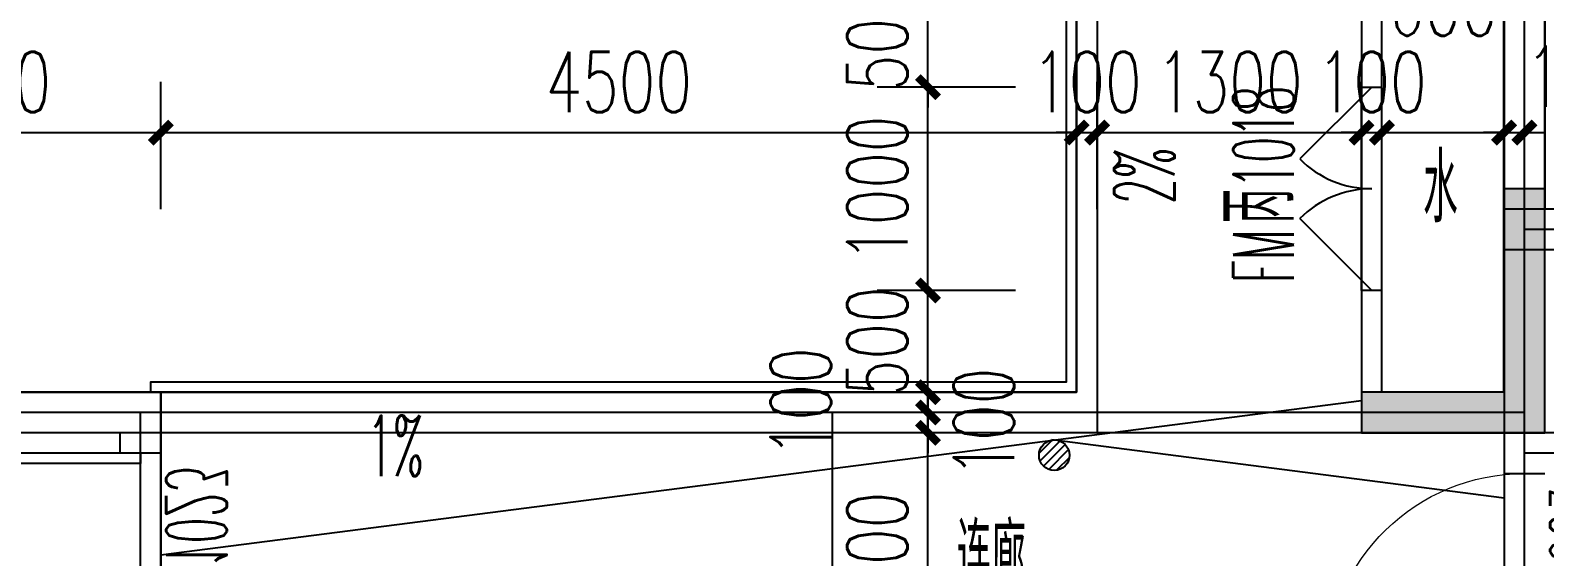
# Model space of a CAD drawing. Extents: x -129588 to 17450, y 1144 to 109436.
# Drawn here: x -10655 to -3214, y 23889 to 26478 of the extents above; entities that cross this region are included whole.
import ezdxf

# ---------------------------------------------------------------- set-up
doc = ezdxf.new("R2010")
doc.units = 0
doc.header["$LTSCALE"] = 1000
doc.header["$MEASUREMENT"] = 0
doc.layers.add('A-area(算全面积)', color=21, linetype='Continuous', plot=False)
doc.layers.add('A-area(算半面积)', color=23, linetype='Continuous', plot=False)
for name, color, linetype in [('A-洞口', 105, 'Continuous'), ('A-第三道尺寸线', 105, 'Continuous'), ('A-线脚看线', 9, 'Continuous'), ('AE-FLOR', 151, 'Continuous'), ('DIM_SYMB', 3, 'Continuous'), ('DOOR_FIRE', 4, 'Continuous'), ('DOOR_FIRE_TEXT', 7, 'Continuous'), ('DOTE', 16, 'Continuous'), ('NL', 5, 'Continuous'), ('PUB_HATCH', 8, 'Continuous'), ('PUB_TEXT', 7, 'Continuous'), ('WALL', 2, 'Continuous'), ('WINDOW', 4, 'Continuous'), ('WINDOW_TEXT', 7, 'Continuous'), ('ys', 154, 'Continuous'), ('剪力墙', 6, 'Continuous')]:
    doc.layers.add(name, color=color, linetype=linetype)
doc.styles.add('_TCH_DIM', font='SIMPLEX.shx', dxfattribs={"width": 0.7, "bigfont": 'GBCBIG.shx'})
doc.styles.add('_TCH_DIM_T3', font='SIMPLEX.shx', dxfattribs={"width": 0.705882, "bigfont": 'GBCBIG.shx'})
doc.styles.add('_TCH_WINDOW', font='SIMPLEX.shx', dxfattribs={"width": 0.7, "height": 3.5, "bigfont": 'GBCBIG.shx'})
doc.styles.get("Standard").update_dxf_attribs({"font": 'gbenor.shx', "width": 0.7, "bigfont": 'gbcbig.shx'})
doc.dimstyles.new('_TCH_ARCH&&100', dxfattribs={"dimtxt": 297.5, "dimasz": 100, "dimexe": 250, "dimexo": 300, "dimgap": 100, "dimtad": 1, "dimdec": 0, "dimzin": 0, "dimdsep": 46, "dimtxsty": '_TCH_DIM_T3', "dimblk": 'ARCHTICK', "dimcen": 0.09, "dimclrt": 7, "dimazin": 2, "dimtfac": 1, "dimtdec": 0, "dimtix": 1, "dimtmove": 2, "dimatfit": 3, "dimfxl": 0, "dimtolj": 1, "dimtzin": 0, "dimarcsym": 0})

# ---------------------------------------------------------------- blocks, each defined once
blk = doc.blocks.new('jgjlq030328')
at = {"layer": 'PUB_HATCH'}
blk.add_hatch(color=256, dxfattribs=at).paths.add_polyline_path([(-250435, 16811.9), (-249535, 16811.9), (-249535, 18011.9), (-249735, 18011.9), (-249735, 17011.9), (-250435, 17011.9)])
at = {"layer": '剪力墙'}
blk.add_lwpolyline([(-250435, 16811.9), (-249535, 16811.9), (-249535, 18011.9), (-249735, 18011.9), (-249735, 17011.9), (-250435, 17011.9)], close=True, dxfattribs=at)
blk = doc.blocks.new('zhouxianssceng0329')
at = {"layer": 'DOTE'}
for p, q in [((-3313.7, 132089.9), (-3313.7, 148798.2)), ((5501.3, 144298.2), (-3313.7, 144298.2)), ((-3313.7, 143398.2), (-44988.6, 143398.2)), ((-10113.7, 132089.9), (-10113.7, 143398.2)), ((-6713.7, 132089.9), (-6713.7, 143398.2)), ((5501.3, 143298.2), (-44988.6, 143298.2)), ((5501.3, 143198.2), (-3313.7, 143198.2))]:
    blk.add_line(p, q, dxfattribs=at)
blk = doc.blocks.new('$DorLib2D$00000001')
for p, q in [((0.45, 0.975), (0.5, 0.975)), ((0.45, 0), (0.45, 0.975)), ((0.5, 0), (0.5, 0.975)), ((0.5, 0), (0.45, 0))]:
    blk.add_line(p, q)
at = {"lineweight": 13}
blk.add_arc((0.475, 0), 0.975, 91.46928, 180, dxfattribs=at)
blk = doc.blocks.new('a3huxing0323')
at = {"layer": 'WALL'}
for p, q in [((5007.6, 169534.8), (5007.6, 169234.8)), ((5007.6, 169534.8), (6707.6, 169534.8)), ((5207.6, 169234.8), (5207.6, 169334.8)), ((5207.6, 169334.8), (6607.6, 169334.8)), ((5007.6, 169234.8), (5207.6, 169234.8))]:
    blk.add_line(p, q, dxfattribs=at)
at = {"layer": 'WINDOW'}
blk.add_line((5007.6, 169234.8), (5007.6, 168234.8), dxfattribs=at)
ref = blk.add_blockref('$DorLib2D$00000001', (5107.6, 168734.8), dxfattribs=dict(at, xscale=-1000, yscale=1000, zscale=-1000, rotation=270))
ref.add_attrib('A', 'FDM1023', (4981.4, 168269.3), dxfattribs={"layer": 'WINDOW_TEXT', "height": 297.5, "rotation": 90, "style": '_TCH_WINDOW', "width": 0.494118})
blk = doc.blocks.new('a5huxing0323')
at = {"layer": 'WALL'}
for p, q in [((87362, 170434.8), (87362, 169134.8)), ((88862, 170434.8), (87362, 170434.8)), ((87362, 169134.8), (87562, 169134.8))]:
    blk.add_line(p, q, dxfattribs=at)
at = {"layer": 'WINDOW'}
blk.add_line((87362, 169134.8), (87362, 168134.8), dxfattribs=at)
ref = blk.add_blockref('$DorLib2D$00000001', (87462, 168634.8), dxfattribs=dict(at, xscale=1000, yscale=-1000, zscale=1000, rotation=270))
ref.add_attrib('A', 'FDM1023', (87885.8, 168169.3), dxfattribs={"layer": 'WINDOW_TEXT', "height": 297.5, "rotation": 90, "style": '_TCH_WINDOW', "width": 0.494118})
blk = doc.blocks.new('a6huxing 0323')
at = {"layer": 'WALL'}
for p, q in [((6065.5, 176411.7), (6065.5, 173311.7)), ((6265.5, 176411.7), (6265.5, 173511.7)), ((10265.5, 173511.7), (6265.5, 173511.7)), ((10465.5, 173311.7), (6065.5, 173311.7))]:
    blk.add_line(p, q, dxfattribs=at)
blk = doc.blocks.new('$DorLib2D$00000116')
at = {"color": 0}
for p, q in [((-0.5, 0), (-0.1464, 0.3536)), ((0.5, 0), (0.1464, 0.3536))]:
    blk.add_line(p, q, dxfattribs=at)
for centre, start, end in [((-0.5, 0), 0, 45), ((0.5, 0), 135, 180)]:
    blk.add_arc(centre, 0.5, start, end, dxfattribs=at)
blk = doc.blocks.new('qiangruodianshuiyou')
at = {"layer": 'A-洞口'}
for points in [[(-5430.3, 173334.8), (-5430.3, 173034.8), (-6030.3, 173034.8), (-6030.3, 173334.8)], [(-5430.3, 172934.8), (-5680.3, 172934.8), (-5680.3, 172684.8), (-5430.3, 172684.8)]]:
    blk.add_lwpolyline(points, close=True, dxfattribs=at)
for points in [[(-6030.3, 173034.8), (-5968.3, 173279.3), (-5430.3, 173334.8)], [(-5680.3, 172684.8), (-5625.9, 172882.1), (-5430.3, 172934.8)]]:
    blk.add_lwpolyline(points, dxfattribs=at)
at = {"layer": 'DOOR_FIRE'}
for p, q in [((-6130.3, 171734.8), (-6130.3, 173234.8)), ((-6030.3, 171734.8), (-6030.3, 173234.8)), ((-6130.3, 170034.8), (-6130.3, 171034.8)), ((-6030.3, 170034.8), (-6030.3, 171034.8))]:
    blk.add_line(p, q, dxfattribs=at)
at = {"layer": 'WALL'}
for p, q in [((-5230.3, 173534.8), (-6130.3, 173534.8)), ((-6130.3, 173534.8), (-6130.3, 173234.8)), ((-5230.3, 171634.8), (-5230.3, 173534.8)), ((-5430.3, 173334.8), (-6030.3, 173334.8)), ((-6030.3, 173234.8), (-6030.3, 173334.8)), ((-5430.3, 171634.8), (-5430.3, 173334.8)), ((-6130.3, 173234.8), (-6030.3, 173234.8)), ((-6030.3, 171734.8), (-6130.3, 171734.8)), ((-6130.3, 171734.8), (-6130.3, 171634.8)), ((-6030.3, 171634.8), (-6030.3, 171734.8)), ((-6130.3, 171634.8), (-6130.3, 171034.8)), ((-5430.3, 171634.8), (-6030.3, 171634.8)), ((-5230.3, 169334.8), (-5230.3, 171634.8)), ((-5430.3, 171534.8), (-6030.3, 171534.8)), ((-6030.3, 171034.8), (-6030.3, 171534.8)), ((-5430.3, 169534.8), (-5430.3, 171534.8)), ((-6130.3, 171034.8), (-6030.3, 171034.8)), ((-6030.3, 170034.8), (-6130.3, 170034.8)), ((-6130.3, 170034.8), (-6130.3, 169334.8)), ((-6030.3, 169534.8), (-6030.3, 170034.8)), ((-5430.3, 169534.8), (-6030.3, 169534.8)), ((-5230.3, 169334.8), (-6130.3, 169334.8))]:
    blk.add_line(p, q, dxfattribs=at)
at = {"layer": 'DOOR_FIRE', "zscale": 100}
for p, xscale, yscale, rotation in [((-6080.3, 172484.8), 1500, 1500, 90), ((-6080.3, 170534.8), 1000, 1000, 90.00000000000004)]:
    blk.add_blockref('$DorLib2D$00000116', p, dxfattribs=dict(at, xscale=xscale, yscale=yscale, rotation=rotation))
at = {"layer": 'DOOR_FIRE_TEXT', "style": '_TCH_WINDOW'}
for s, height, width, p in [('1518', 297.5, 0.494118, (-6463.1, 172486.8)), ('丙', 337.6, 0.7, (-6463.1, 172314.8)), ('FM', 297.5, 0.494118, (-6463.1, 172020.8)), ('1018', 297.5, 0.494118, (-6463.1, 170536.8)), ('丙', 337.6, 0.7, (-6463.1, 170364.8)), ('FM', 297.5, 0.494118, (-6463.1, 170070.8))]:
    blk.add_text(s, height=height, rotation=90, dxfattribs=dict(at, width=width)).set_placement(p)
at = {"layer": 'PUB_TEXT', "width": 0.7}
for s, height, p in [('强电井', 337.59, (-5997.8, 172324.6)), ('水', 337.6, (-5827.7, 170370.1))]:
    blk.add_text(s, height=height, dxfattribs=at).set_placement(p)
blk = doc.blocks.new('ssxianjiao0329')
at = {"layer": 'A-线脚看线'}
blk.add_lwpolyline([(-10063.7, 143498.2), (-10063.7, 143548.2), (-5563.7, 143548.2), (-5563.7, 147248.2), (-17613.7, 147248.2)], dxfattribs=at)
blk = doc.blocks.new('hhhhxintongqutong0329')
at = {"layer": 'A-area(算全面积)'}
blk.add_lwpolyline([(-17613.7, 20582.6), (-17613.7, 13682.6), (-16213.7, 13682.6), (-16213.5, 16982.6), (-15613.7, 16982.6), (-15613.7, 16782.6), (-5513.7, 16782.6), (-5513.7, 20582.6)], close=True, dxfattribs=at)
at = {"layer": 'AE-FLOR'}
for points in [[(-17613.7, 20682.6), (-5413.7, 20682.6), (-5413.7, 16582.6), (-10013.7, 16582.6)], [(-17613.7, 20582.6), (-5513.7, 20582.6), (-5513.7, 16782.6), (-10013.7, 16782.6)]]:
    blk.add_lwpolyline(points, dxfattribs=at)
at = {"layer": 'PUB_TEXT', "width": 0.7}
blk.add_text('连廊', height=337.59, dxfattribs=at).set_placement((-6103.1, 15798.2))
blk = doc.blocks.new('_LV13')
at = {"color": 0}
for p, q in [((-0.071, 0.495), (-0.495, 0.071)), ((0.183, 0.465), (-0.465, -0.183)), ((0.354, 0.354), (-0.354, -0.354)), ((0.465, 0.183), (-0.183, -0.465)), ((0.495, -0.071), (0.071, -0.495))]:
    blk.add_line(p, q, dxfattribs=at)
blk.add_circle((0, 0), 0.5)
blk = doc.blocks.new('_ArchTick')
at = {"color": 0, "linetype": 'ByBlock', "const_width": 0.4}
blk.add_lwpolyline([(-0.5, -0.5), (0.5, 0.5)], dxfattribs=at)
blk = doc.blocks.new('*D336')
at = {"layer": 'A-第三道尺寸线', "color": 0, "lineweight": -2, "transparency": 16777216}
for p, q in [((-5813.7, 24498.2), (-6494.4, 24498.2)), ((-6244.4, 23198.2), (-6244.4, 24498.2)), ((-5813.7, 23198.2), (-6494.4, 23198.2))]:
    blk.add_line(p, q, dxfattribs=at)
at = {"layer": 'Defpoints', "color": 0, "transparency": 16777216}
for p in [(-6244.4, 24498.2), (-5513.7, 24498.2), (-5513.7, 23198.2)]:
    blk.add_point(p, dxfattribs=at)
at = {"layer": 'A-第三道尺寸线', "color": 0, "lineweight": -2, "transparency": 16777216, "xscale": 100, "yscale": 100, "zscale": 100}
for p, rotation in [((-6244.4, 24498.2), 90), ((-6244.4, 23198.2), 270)]:
    blk.add_blockref('_ArchTick', p, dxfattribs=dict(at, rotation=rotation))
at = {"layer": 'A-第三道尺寸线', "color": 7, "transparency": 16777216, "insert": (-6493.1, 23848.2), "char_height": 297.5, "attachment_point": 5, "rotation": 90, "style": '_TCH_DIM_T3'}
blk.add_mtext('\\A1;1300', dxfattribs=at)
blk = doc.blocks.new('*D337')
at = {"layer": 'A-第三道尺寸线', "color": 0, "lineweight": -2, "transparency": 16777216}
for p, q in [((-6244.4, 24598.2), (-6244.4, 24698.2)), ((-5813.7, 24598.2), (-6494.4, 24598.2)), ((-6244.4, 24498.2), (-6244.4, 24598.2)), ((-5813.7, 24498.2), (-6494.4, 24498.2)), ((-6244.4, 24498.2), (-6244.4, 24398.2))]:
    blk.add_line(p, q, dxfattribs=at)
at = {"layer": 'Defpoints', "color": 0, "transparency": 16777216}
for p in [(-6244.4, 24598.2), (-5513.7, 24598.2), (-5513.7, 24498.2)]:
    blk.add_point(p, dxfattribs=at)
at = {"layer": 'A-第三道尺寸线', "color": 0, "lineweight": -2, "transparency": 16777216, "xscale": 100, "yscale": 100, "zscale": 100}
for p, rotation in [((-6244.4, 24598.2), 270), ((-6244.4, 24498.2), 90)]:
    blk.add_blockref('_ArchTick', p, dxfattribs=dict(at, rotation=rotation))
at = {"layer": 'A-第三道尺寸线', "color": 7, "transparency": 16777216, "insert": (-5969.4, 24548.2), "char_height": 297.5, "attachment_point": 5, "rotation": 90, "style": '_TCH_DIM_T3'}
blk.add_mtext('\\A1;100', dxfattribs=at)
blk = doc.blocks.new('*D338')
at = {"layer": 'A-第三道尺寸线', "color": 0, "lineweight": -2, "transparency": 16777216}
for p, q in [((-6244.4, 24698.2), (-6244.4, 24798.2)), ((-5813.7, 24698.2), (-6494.4, 24698.2)), ((-6244.4, 24598.2), (-6244.4, 24698.2)), ((-5813.7, 24598.2), (-6494.4, 24598.2)), ((-6244.4, 24598.2), (-6244.4, 24498.2))]:
    blk.add_line(p, q, dxfattribs=at)
at = {"layer": 'Defpoints', "color": 0, "transparency": 16777216}
for p in [(-6244.4, 24698.2), (-5513.7, 24698.2), (-5513.7, 24598.2)]:
    blk.add_point(p, dxfattribs=at)
at = {"layer": 'A-第三道尺寸线', "color": 0, "lineweight": -2, "transparency": 16777216, "xscale": 100, "yscale": 100, "zscale": 100}
for p, rotation in [((-6244.4, 24698.2), 270), ((-6244.4, 24598.2), 90)]:
    blk.add_blockref('_ArchTick', p, dxfattribs=dict(at, rotation=rotation))
at = {"layer": 'A-第三道尺寸线', "color": 7, "transparency": 16777216, "insert": (-6869.4, 24648.2), "char_height": 297.5, "attachment_point": 5, "rotation": 90, "style": '_TCH_DIM_T3'}
blk.add_mtext('\\A1;100', dxfattribs=at)
blk = doc.blocks.new('*D339')
at = {"layer": 'A-第三道尺寸线', "color": 0, "lineweight": -2, "transparency": 16777216}
for p, q in [((-6244.4, 25198.2), (-6244.4, 25298.2)), ((-5813.7, 25198.2), (-6494.4, 25198.2)), ((-6244.4, 24698.2), (-6244.4, 25198.2)), ((-5813.7, 24698.2), (-6494.4, 24698.2)), ((-6244.4, 24698.2), (-6244.4, 24598.2))]:
    blk.add_line(p, q, dxfattribs=at)
at = {"layer": 'Defpoints', "color": 0, "transparency": 16777216}
for p in [(-6244.4, 25198.2), (-5513.7, 25198.2), (-5513.7, 24698.2)]:
    blk.add_point(p, dxfattribs=at)
at = {"layer": 'A-第三道尺寸线', "color": 0, "lineweight": -2, "transparency": 16777216, "xscale": 100, "yscale": 100, "zscale": 100}
for p, rotation in [((-6244.4, 25198.2), 270), ((-6244.4, 24698.2), 90)]:
    blk.add_blockref('_ArchTick', p, dxfattribs=dict(at, rotation=rotation))
at = {"layer": 'A-第三道尺寸线', "color": 7, "transparency": 16777216, "insert": (-6493.1, 24948.2), "char_height": 297.5, "attachment_point": 5, "rotation": 90, "style": '_TCH_DIM_T3'}
blk.add_mtext('\\A1;500', dxfattribs=at)
blk = doc.blocks.new('*D340')
at = {"layer": 'A-第三道尺寸线', "color": 0, "lineweight": -2, "transparency": 16777216}
for p, q in [((-5813.7, 26198.2), (-6494.4, 26198.2)), ((-6244.4, 25198.2), (-6244.4, 26198.2)), ((-5813.7, 25198.2), (-6494.4, 25198.2))]:
    blk.add_line(p, q, dxfattribs=at)
at = {"layer": 'Defpoints', "color": 0, "transparency": 16777216}
for p in [(-6244.4, 26198.2), (-5513.7, 26198.2), (-5513.7, 25198.2)]:
    blk.add_point(p, dxfattribs=at)
at = {"layer": 'A-第三道尺寸线', "color": 0, "lineweight": -2, "transparency": 16777216, "xscale": 100, "yscale": 100, "zscale": 100}
for p, rotation in [((-6244.4, 26198.2), 90), ((-6244.4, 25198.2), 270)]:
    blk.add_blockref('_ArchTick', p, dxfattribs=dict(at, rotation=rotation))
at = {"layer": 'A-第三道尺寸线', "color": 7, "transparency": 16777216, "insert": (-6493.1, 25698.2), "char_height": 297.5, "attachment_point": 5, "rotation": 90, "style": '_TCH_DIM_T3'}
blk.add_mtext('\\A1;1000', dxfattribs=at)
blk = doc.blocks.new('*D341')
at = {"layer": 'A-第三道尺寸线', "color": 0, "lineweight": -2, "transparency": 16777216}
for p, q in [((-6244.4, 26698.2), (-6244.4, 26798.2)), ((-5813.7, 26698.2), (-6494.4, 26698.2)), ((-6244.4, 26198.2), (-6244.4, 26698.2)), ((-5813.7, 26198.2), (-6494.4, 26198.2)), ((-6244.4, 26198.2), (-6244.4, 26098.2))]:
    blk.add_line(p, q, dxfattribs=at)
at = {"layer": 'Defpoints', "color": 0, "transparency": 16777216}
for p in [(-6244.4, 26698.2), (-5513.7, 26698.2), (-5513.7, 26198.2)]:
    blk.add_point(p, dxfattribs=at)
at = {"layer": 'A-第三道尺寸线', "color": 0, "lineweight": -2, "transparency": 16777216, "xscale": 100, "yscale": 100, "zscale": 100}
for p, rotation in [((-6244.4, 26698.2), 270), ((-6244.4, 26198.2), 90)]:
    blk.add_blockref('_ArchTick', p, dxfattribs=dict(at, rotation=rotation))
at = {"layer": 'A-第三道尺寸线', "color": 7, "transparency": 16777216, "insert": (-6493.1, 26448.2), "char_height": 297.5, "attachment_point": 5, "rotation": 90, "style": '_TCH_DIM_T3'}
blk.add_mtext('\\A1;500', dxfattribs=at)
blk = doc.blocks.new('*D342')
at = {"layer": 'A-第三道尺寸线', "color": 0, "lineweight": -2, "transparency": 16777216}
for p, q in [((-6244.4, 26798.2), (-6244.4, 26898.2)), ((-5813.7, 26798.2), (-6494.4, 26798.2)), ((-6244.4, 26698.2), (-6244.4, 26798.2)), ((-5813.7, 26698.2), (-6494.4, 26698.2)), ((-6244.4, 26698.2), (-6244.4, 26598.2))]:
    blk.add_line(p, q, dxfattribs=at)
at = {"layer": 'Defpoints', "color": 0, "transparency": 16777216}
for p in [(-6244.4, 26798.2), (-5513.7, 26798.2), (-5513.7, 26698.2)]:
    blk.add_point(p, dxfattribs=at)
at = {"layer": 'A-第三道尺寸线', "color": 0, "lineweight": -2, "transparency": 16777216, "xscale": 100, "yscale": 100, "zscale": 100}
for p, rotation in [((-6244.4, 26798.2), 270), ((-6244.4, 26698.2), 90)]:
    blk.add_blockref('_ArchTick', p, dxfattribs=dict(at, rotation=rotation))
at = {"layer": 'A-第三道尺寸线', "color": 7, "transparency": 16777216, "insert": (-6869.4, 26748.2), "char_height": 297.5, "attachment_point": 5, "rotation": 90, "style": '_TCH_DIM_T3'}
blk.add_mtext('\\A1;100', dxfattribs=at)
blk = doc.blocks.new('*D358')
at = {"layer": 'A-第三道尺寸线', "color": 0, "lineweight": -2, "transparency": 16777216}
for p, q in [((-11813.7, 25598.2), (-11813.7, 26224.5)), ((-10013.7, 25598.2), (-10013.7, 26224.5)), ((-11813.7, 25974.5), (-10013.7, 25974.5))]:
    blk.add_line(p, q, dxfattribs=at)
at = {"layer": 'Defpoints', "color": 0, "transparency": 16777216}
for p in [(-10013.7, 25974.5), (-11813.7, 25298.2), (-10013.7, 25298.2)]:
    blk.add_point(p, dxfattribs=at)
at = {"layer": 'A-第三道尺寸线', "color": 0, "lineweight": -2, "transparency": 16777216, "xscale": 100, "yscale": 100, "zscale": 100, "rotation": 180}
blk.add_blockref('_ArchTick', (-11813.7, 25974.5), dxfattribs=at)
at = {"layer": 'A-第三道尺寸线', "color": 0, "lineweight": -2, "transparency": 16777216, "xscale": 100, "yscale": 100, "zscale": 100}
blk.add_blockref('_ArchTick', (-10013.7, 25974.5), dxfattribs=at)
at = {"layer": 'A-第三道尺寸线', "color": 7, "transparency": 16777216, "insert": (-10913.7, 26223.3), "char_height": 297.5, "attachment_point": 5, "style": '_TCH_DIM_T3'}
blk.add_mtext('\\A1;1800', dxfattribs=at)
blk = doc.blocks.new('*D359')
at = {"layer": 'A-第三道尺寸线', "color": 0, "lineweight": -2, "transparency": 16777216}
for p, q in [((-10013.7, 25598.2), (-10013.7, 26224.5)), ((-5513.7, 25598.2), (-5513.7, 26224.5)), ((-10013.7, 25974.5), (-5513.7, 25974.5))]:
    blk.add_line(p, q, dxfattribs=at)
at = {"layer": 'Defpoints', "color": 0, "transparency": 16777216}
for p in [(-5513.7, 25974.5), (-10013.7, 25298.2), (-5513.7, 25298.2)]:
    blk.add_point(p, dxfattribs=at)
at = {"layer": 'A-第三道尺寸线', "color": 0, "lineweight": -2, "transparency": 16777216, "xscale": 100, "yscale": 100, "zscale": 100, "rotation": 180}
blk.add_blockref('_ArchTick', (-10013.7, 25974.5), dxfattribs=at)
at = {"layer": 'A-第三道尺寸线', "color": 0, "lineweight": -2, "transparency": 16777216, "xscale": 100, "yscale": 100, "zscale": 100}
blk.add_blockref('_ArchTick', (-5513.7, 25974.5), dxfattribs=at)
at = {"layer": 'A-第三道尺寸线', "color": 7, "transparency": 16777216, "insert": (-7763.7, 26223.3), "char_height": 297.5, "attachment_point": 5, "style": '_TCH_DIM_T3'}
blk.add_mtext('\\A1;4500', dxfattribs=at)
blk = doc.blocks.new('*D360')
at = {"layer": 'A-第三道尺寸线', "color": 0, "lineweight": -2, "transparency": 16777216}
for p, q in [((-5513.7, 25598.2), (-5513.7, 26224.5)), ((-5413.7, 25598.2), (-5413.7, 26224.5)), ((-5513.7, 25974.5), (-5613.7, 25974.5)), ((-5513.7, 25974.5), (-5413.7, 25974.5)), ((-5413.7, 25974.5), (-5313.7, 25974.5))]:
    blk.add_line(p, q, dxfattribs=at)
at = {"layer": 'Defpoints', "color": 0, "transparency": 16777216}
for p in [(-5413.7, 25974.5), (-5513.7, 25298.2), (-5413.7, 25298.2)]:
    blk.add_point(p, dxfattribs=at)
at = {"layer": 'A-第三道尺寸线', "color": 0, "lineweight": -2, "transparency": 16777216, "xscale": 100, "yscale": 100, "zscale": 100}
blk.add_blockref('_ArchTick', (-5513.7, 25974.5), dxfattribs=at)
at = {"layer": 'A-第三道尺寸线', "color": 0, "lineweight": -2, "transparency": 16777216, "xscale": 100, "yscale": 100, "zscale": 100, "rotation": 180}
blk.add_blockref('_ArchTick', (-5413.7, 25974.5), dxfattribs=at)
at = {"layer": 'A-第三道尺寸线', "color": 7, "transparency": 16777216, "insert": (-5463.7, 26223.3), "char_height": 297.5, "attachment_point": 5, "style": '_TCH_DIM_T3'}
blk.add_mtext('\\A1;100', dxfattribs=at)
blk = doc.blocks.new('*D361')
at = {"layer": 'A-第三道尺寸线', "color": 0, "lineweight": -2, "transparency": 16777216}
for p, q in [((-5413.7, 25598.2), (-5413.7, 26224.5)), ((-4113.7, 25598.2), (-4113.7, 26224.5)), ((-5413.7, 25974.5), (-4113.7, 25974.5))]:
    blk.add_line(p, q, dxfattribs=at)
at = {"layer": 'Defpoints', "color": 0, "transparency": 16777216}
for p in [(-4113.7, 25974.5), (-5413.7, 25298.2), (-4113.7, 25298.2)]:
    blk.add_point(p, dxfattribs=at)
at = {"layer": 'A-第三道尺寸线', "color": 0, "lineweight": -2, "transparency": 16777216, "xscale": 100, "yscale": 100, "zscale": 100, "rotation": 180}
blk.add_blockref('_ArchTick', (-5413.7, 25974.5), dxfattribs=at)
at = {"layer": 'A-第三道尺寸线', "color": 0, "lineweight": -2, "transparency": 16777216, "xscale": 100, "yscale": 100, "zscale": 100}
blk.add_blockref('_ArchTick', (-4113.7, 25974.5), dxfattribs=at)
at = {"layer": 'A-第三道尺寸线', "color": 7, "transparency": 16777216, "insert": (-4763.7, 26223.3), "char_height": 297.5, "attachment_point": 5, "style": '_TCH_DIM_T3'}
blk.add_mtext('\\A1;1300', dxfattribs=at)
blk = doc.blocks.new('*D362')
at = {"layer": 'A-第三道尺寸线', "color": 0, "lineweight": -2, "transparency": 16777216}
for p, q in [((-4113.7, 25598.2), (-4113.7, 26224.5)), ((-4013.7, 25598.2), (-4013.7, 26224.5)), ((-4113.7, 25974.5), (-4213.7, 25974.5)), ((-4113.7, 25974.5), (-4013.7, 25974.5)), ((-4013.7, 25974.5), (-3913.7, 25974.5))]:
    blk.add_line(p, q, dxfattribs=at)
at = {"layer": 'Defpoints', "color": 0, "transparency": 16777216}
for p in [(-4013.7, 25974.5), (-4113.7, 25298.2), (-4013.7, 25298.2)]:
    blk.add_point(p, dxfattribs=at)
at = {"layer": 'A-第三道尺寸线', "color": 0, "lineweight": -2, "transparency": 16777216, "xscale": 100, "yscale": 100, "zscale": 100}
blk.add_blockref('_ArchTick', (-4113.7, 25974.5), dxfattribs=at)
at = {"layer": 'A-第三道尺寸线', "color": 0, "lineweight": -2, "transparency": 16777216, "xscale": 100, "yscale": 100, "zscale": 100, "rotation": 180}
blk.add_blockref('_ArchTick', (-4013.7, 25974.5), dxfattribs=at)
at = {"layer": 'A-第三道尺寸线', "color": 7, "transparency": 16777216, "insert": (-4063.7, 26223.3), "char_height": 297.5, "attachment_point": 5, "style": '_TCH_DIM_T3'}
blk.add_mtext('\\A1;100', dxfattribs=at)
blk = doc.blocks.new('*D363')
at = {"layer": 'A-第三道尺寸线', "color": 0, "lineweight": -2, "transparency": 16777216}
for p, q in [((-4013.7, 25598.2), (-4013.7, 26224.5)), ((-3413.7, 25598.2), (-3413.7, 26224.5)), ((-4013.7, 25974.5), (-3413.7, 25974.5))]:
    blk.add_line(p, q, dxfattribs=at)
at = {"layer": 'Defpoints', "color": 0, "transparency": 16777216}
for p in [(-3413.7, 25974.5), (-4013.7, 25298.2), (-3413.7, 25298.2)]:
    blk.add_point(p, dxfattribs=at)
at = {"layer": 'A-第三道尺寸线', "color": 0, "lineweight": -2, "transparency": 16777216, "xscale": 100, "yscale": 100, "zscale": 100, "rotation": 180}
blk.add_blockref('_ArchTick', (-4013.7, 25974.5), dxfattribs=at)
at = {"layer": 'A-第三道尺寸线', "color": 0, "lineweight": -2, "transparency": 16777216, "xscale": 100, "yscale": 100, "zscale": 100}
blk.add_blockref('_ArchTick', (-3413.7, 25974.5), dxfattribs=at)
at = {"layer": 'A-第三道尺寸线', "color": 7, "transparency": 16777216, "insert": (-3713.7, 26599.5), "char_height": 297.5, "attachment_point": 5, "style": '_TCH_DIM_T3'}
blk.add_mtext('\\A1;600', dxfattribs=at)
blk = doc.blocks.new('*D364')
at = {"layer": 'A-第三道尺寸线', "color": 0, "lineweight": -2, "transparency": 16777216}
for p, q in [((-3413.7, 25598.2), (-3413.7, 26224.5)), ((-3313.7, 25598.2), (-3313.7, 26224.5)), ((-3413.7, 25974.5), (-3513.7, 25974.5)), ((-3413.7, 25974.5), (-3313.7, 25974.5)), ((-3313.7, 25974.5), (-3213.7, 25974.5))]:
    blk.add_line(p, q, dxfattribs=at)
at = {"layer": 'Defpoints', "color": 0, "transparency": 16777216}
for p in [(-3313.7, 25974.5), (-3413.7, 25298.2), (-3313.7, 25298.2)]:
    blk.add_point(p, dxfattribs=at)
at = {"layer": 'A-第三道尺寸线', "color": 0, "lineweight": -2, "transparency": 16777216, "xscale": 100, "yscale": 100, "zscale": 100}
blk.add_blockref('_ArchTick', (-3413.7, 25974.5), dxfattribs=at)
at = {"layer": 'A-第三道尺寸线', "color": 0, "lineweight": -2, "transparency": 16777216, "xscale": 100, "yscale": 100, "zscale": 100, "rotation": 180}
blk.add_blockref('_ArchTick', (-3313.7, 25974.5), dxfattribs=at)
at = {"layer": 'A-第三道尺寸线', "color": 7, "transparency": 16777216, "insert": (-3038.7, 26249.5), "char_height": 297.5, "attachment_point": 5, "style": '_TCH_DIM_T3'}
blk.add_mtext('\\A1;100', dxfattribs=at)

msp = doc.modelspace()

# ---------------------------------------------------------------- block references
msp.add_blockref('zhouxianssceng0329', (0, -118800))
at = {"layer": '剪力墙'}
msp.add_blockref('jgjlq030328', (246321.3, 7686.3, 0), dxfattribs=at)

# ---------------------------------------------------------------- next in the draw order: block references
at = {"xscale": -1}
msp.add_blockref('a3huxing0323', (-5006.1, -144836.6), dxfattribs=at)

# ---------------------------------------------------------------- next in the draw order: linework, layer by layer
at = {"layer": 'DIM_SYMB'}
for points in [[(-9169.4, 24180.4, 0, 0, 0), (-8674.5, 24180.4, 80, 0, 0), (-8374.5, 24180.4, 0, 0, 0)], [(-6907.5, 23311, 0, 0, 0), (-6907.5, 23805.9, 80, 0, 0), (-6907.5, 24105.9, 0, 0, 0)]]:
    msp.add_lwpolyline(points, format="xyseb", dxfattribs=at)

# ---------------------------------------------------------------- next in the draw order: block references
msp.add_blockref('a5huxing0323', (-90775.7, -144836.6))
at = {"layer": 'NL', "ltscale": 0.5, "extrusion": (0, 0, -1), "xscale": -150, "yscale": 150, "zscale": -150}
msp.add_blockref('_LV13', (5623.7, 24388.2), dxfattribs=at)

# ---------------------------------------------------------------- next in the draw order: texts
at = {"layer": 'PUB_TEXT', "style": '_TCH_DIM', "width": 0.494118}
msp.add_text('1%', height=297.5, dxfattribs=at).set_placement((-8999.8, 24285.4))

# ---------------------------------------------------------------- next in the draw order: dimensions: what is measured, and where the dimension line sits
at = {"layer": 'A-第三道尺寸线'}
for p1, p2, distance, picture, middle in [((-11813.7, 25298.2), (-10013.7, 25298.2), 676.3, '*D358', (-10913.7, 26223.3)), ((-5513.7, 24698.2), (-5513.7, 25198.2), 730.7, '*D339', (-6493.1, 24948.2)), ((-5513.7, 23198.2), (-5513.7, 24498.2), 730.7, '*D336', (-6493.1, 23848.2))]:
    dim = msp.add_aligned_dim(p1=p1, p2=p2, distance=distance, dimstyle='_TCH_ARCH&&100', dxfattribs=at)
    dim.commit()
    dim.dimension.update_dxf_attribs({"geometry": picture, "text_midpoint": middle})
for base, p1, p2, picture, middle in [((-6244.4, 24698.2), (-5513.7, 24598.2), (-5513.7, 24698.2), '*D338', (-6869.4, 24648.2)), ((-6244.4, 24598.2), (-5513.7, 24498.2), (-5513.7, 24598.2), '*D337', (-5969.4, 24548.2))]:
    dim = msp.add_linear_dim(base=base, p1=p1, p2=p2, angle=90, dimstyle='_TCH_ARCH&&100', dxfattribs=at)
    dim.commit()
    dim.dimension.update_dxf_attribs({"geometry": picture, "text_midpoint": middle, "dimtype": 129})

# ---------------------------------------------------------------- next in the draw order: linework, layer by layer
at = {"layer": 'ys'}
for points in [[(-10013.7, 23898.2), (-4113.7, 24657)], [(-5635.6, 24465.1), (-3413.7, 24179.3)]]:
    msp.add_lwpolyline(points, dxfattribs=at)

# ---------------------------------------------------------------- next in the draw order: block references
msp.add_blockref('a6huxing 0323', (-9479.2, -147913.5))

# ---------------------------------------------------------------- next in the draw order: linework, layer by layer
at = {"layer": 'A-area(算全面积)'}
msp.add_lwpolyline([(-16513.7, 30298.2), (-8013.7, 30298.2), (-8013.7, 29898.2), (-4113.7, 29898.2), (-4113.7, 24498.2), (-3413.7, 24498.2), (-3413.7, 23198.2), (-10013.7, 23198.2), (-10013.7, 24698.2), (-15613.7, 24698.2)], dxfattribs=at)
at = {"layer": 'A-area(算半面积)'}
msp.add_lwpolyline([(-16513.7, 30298.2), (-8013.7, 30298.2), (-8013.7, 29898.2), (-4113.7, 29898.2), (-4113.7, 24498.2), (-3413.7, 24498.2), (-3413.7, 23198.2), (-10013.7, 23198.2), (-10013.7, 24698.2), (-5513.7, 24698.2), (-5513.7, 28498.2), (-17613.7, 28498.2)], dxfattribs=at)
at = {"layer": 'DIM_SYMB'}
msp.add_lwpolyline([(-4927.2, 26045.2, 0, 0, 0), (-4927.2, 25550.2, 80, 0, 0), (-4927.2, 25250.2, 0, 0, 0)], format="xyseb", dxfattribs=at)

# ---------------------------------------------------------------- next in the draw order: block references
for name, p in [('ssxianjiao0329', (0, -118800)), ('hhhhxintongqutong0329', (0, 7915.6)), ('qiangruodianshuiyou', (2016.5, -144836.5))]:
    msp.add_blockref(name, p)

# ---------------------------------------------------------------- next in the draw order: texts
at = {"layer": 'PUB_TEXT', "style": '_TCH_DIM', "width": 0.494118}
msp.add_text('2%', height=297.5, rotation=90, dxfattribs=at).set_placement((-5032.2, 25623.5))

# ---------------------------------------------------------------- next in the draw order: dimensions: what is measured, and where the dimension line sits
at = {"layer": 'A-第三道尺寸线'}
for base, p1, p2, angle, picture, middle in [((-6244.4, 26798.2), (-5513.7, 26698.2), (-5513.7, 26798.2), 90, '*D342', (-6869.4, 26748.2)), ((-3413.7, 25974.5), (-4013.7, 25298.2), (-3413.7, 25298.2), 0, '*D363', (-3713.7, 26599.5)), ((-3313.7, 25974.5), (-3413.7, 25298.2), (-3313.7, 25298.2), 0, '*D364', (-3038.7, 26249.5))]:
    dim = msp.add_linear_dim(base=base, p1=p1, p2=p2, angle=angle, dimstyle='_TCH_ARCH&&100', dxfattribs=at)
    dim.commit()
    dim.dimension.update_dxf_attribs({"geometry": picture, "text_midpoint": middle, "dimtype": 129})
for p1, p2, distance, picture, middle in [((-5513.7, 26198.2), (-5513.7, 26698.2), 730.7, '*D341', (-6493.1, 26448.2)), ((-10013.7, 25298.2), (-5513.7, 25298.2), 676.3, '*D359', (-7763.7, 26223.3)), ((-5513.7, 25298.2), (-5413.7, 25298.2), 676.3, '*D360', (-5463.7, 26223.3)), ((-5413.7, 25298.2), (-4113.7, 25298.2), 676.3, '*D361', (-4763.7, 26223.3)), ((-4113.7, 25298.2), (-4013.7, 25298.2), 676.3, '*D362', (-4063.7, 26223.3)), ((-5513.7, 25198.2), (-5513.7, 26198.2), 730.7, '*D340', (-6493.1, 25698.2))]:
    dim = msp.add_aligned_dim(p1=p1, p2=p2, distance=distance, dimstyle='_TCH_ARCH&&100', dxfattribs=at)
    dim.commit()
    dim.dimension.update_dxf_attribs({"geometry": picture, "text_midpoint": middle})

doc.saveas('drawing.dxf')
